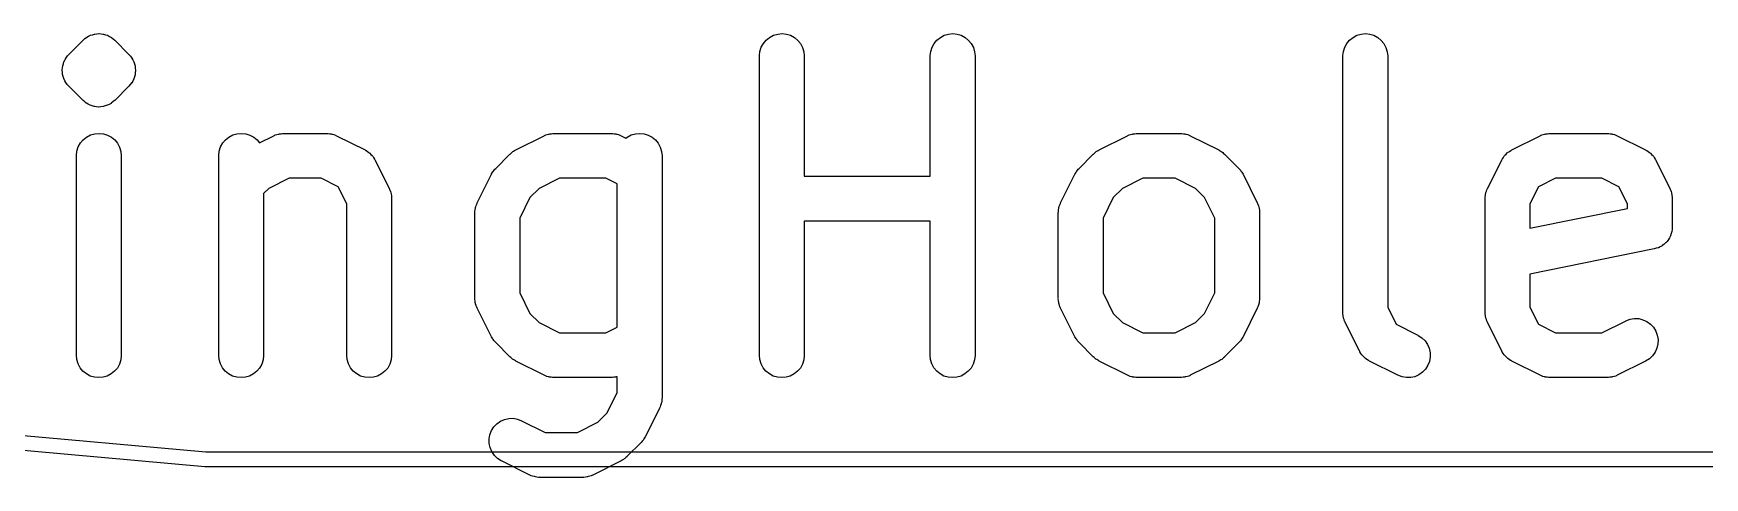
# Model space of a CAD drawing. Extents: x 39.2 to 71.6, y -130.1 to -60.
# Drawn here: x 44.42 to 50.02, y -130.06 to -128.58 of the extents above; entities that cross this region are included whole.
import ezdxf

# ---------------------------------------------------------------- set-up
doc = ezdxf.new("R2010")
doc.units = 0
doc.layers.add('BLACK', color=7, linetype='CONTINUOUS')

msp = doc.modelspace()

# ---------------------------------------------------------------- linework, layer by layer
at = {"layer": 'BLACK', "linetype": 'CONTINUOUS'}
for p, q in [((44.5422, -128.647), (44.5898, -128.599)), ((44.5898, -128.599), (44.5902, -128.599)), ((44.5902, -128.599), (44.5902, -128.599)), ((44.5902, -128.599), (44.5902, -128.599)), ((44.5902, -128.599), (44.5904, -128.599)), ((44.5904, -128.599), (44.5904, -128.599)), ((44.5904, -128.599), (44.5904, -128.599)), ((44.5904, -128.599), (44.5906, -128.599)), ((44.5906, -128.599), (44.5961, -128.594)), ((44.5961, -128.594), (44.6016, -128.59)), ((44.6016, -128.59), (44.6017, -128.59)), ((44.6017, -128.59), (44.6018, -128.59)), ((44.6018, -128.59), (44.6019, -128.59)), ((44.6019, -128.59), (44.602, -128.589)), ((44.602, -128.589), (44.6082, -128.586)), ((44.6082, -128.586), (44.6145, -128.583)), ((44.6145, -128.583), (44.6146, -128.583)), ((44.6146, -128.583), (44.6148, -128.583)), ((44.6148, -128.583), (44.6149, -128.583)), ((44.6149, -128.583), (44.615, -128.583)), ((44.615, -128.583), (44.6218, -128.581)), ((44.6218, -128.581), (44.6285, -128.579)), ((44.6285, -128.579), (44.6287, -128.579)), ((44.6287, -128.579), (44.6288, -128.579)), ((44.6288, -128.579), (44.6289, -128.579)), ((44.6289, -128.579), (44.6291, -128.579)), ((44.6291, -128.579), (44.6361, -128.578)), ((44.6361, -128.578), (44.6431, -128.577)), ((44.6431, -128.577), (44.6433, -128.577)), ((44.6433, -128.577), (44.6434, -128.577)), ((44.6434, -128.577), (44.6435, -128.577)), ((44.6435, -128.577), (44.6436, -128.577)), ((44.6436, -128.577), (44.6506, -128.578)), ((44.6506, -128.578), (44.6577, -128.579)), ((44.6577, -128.579), (44.6578, -128.579)), ((44.6578, -128.579), (44.6579, -128.579)), ((44.6579, -128.579), (44.6581, -128.579)), ((44.6581, -128.579), (44.6582, -128.579)), ((44.6582, -128.579), (44.665, -128.581)), ((44.665, -128.581), (44.6717, -128.583)), ((44.6717, -128.583), (44.6718, -128.583)), ((44.6718, -128.583), (44.6719, -128.583)), ((44.6719, -128.583), (44.672, -128.583)), ((44.672, -128.583), (44.6722, -128.583)), ((44.6722, -128.583), (44.6784, -128.587)), ((44.6784, -128.587), (44.6846, -128.59)), ((44.6846, -128.59), (44.6847, -128.59)), ((44.6847, -128.59), (44.6848, -128.59)), ((44.6848, -128.59), (44.6849, -128.59)), ((44.6849, -128.59), (44.685, -128.59)), ((44.685, -128.59), (44.6904, -128.595)), ((44.6904, -128.595), (44.6959, -128.599)), ((44.6959, -128.599), (44.7435, -128.647)), ((46.8552, -128.637), (46.8596, -128.623)), ((46.8596, -128.623), (46.8667, -128.61)), ((46.8667, -128.61), (46.8761, -128.599)), ((46.8761, -128.599), (46.8875, -128.59)), ((46.8875, -128.59), (46.9005, -128.583)), ((46.9005, -128.583), (46.9145, -128.579)), ((46.9145, -128.579), (46.9291, -128.577)), ((46.9291, -128.577), (46.9437, -128.579)), ((46.9437, -128.579), (46.9576, -128.583)), ((46.9576, -128.583), (46.9705, -128.59)), ((46.9705, -128.59), (46.9818, -128.6)), ((46.9818, -128.6), (46.991, -128.611)), ((46.991, -128.611), (46.9979, -128.624)), ((46.9979, -128.624), (47.0021, -128.638)), ((47.4266, -128.637), (47.4311, -128.623)), ((47.4311, -128.623), (47.4381, -128.61)), ((47.4381, -128.61), (47.4475, -128.599)), ((47.4475, -128.599), (47.4589, -128.59)), ((47.4589, -128.59), (47.4719, -128.583)), ((47.4719, -128.583), (47.4859, -128.579)), ((47.4859, -128.579), (47.5005, -128.577)), ((47.5005, -128.577), (47.5151, -128.579)), ((47.5151, -128.579), (47.5291, -128.583)), ((47.5291, -128.583), (47.5419, -128.59)), ((47.5419, -128.59), (47.5532, -128.6)), ((47.5532, -128.6), (47.5625, -128.611)), ((47.5625, -128.611), (47.5693, -128.624)), ((47.5693, -128.624), (47.5736, -128.638)), ((48.8076, -128.637), (48.812, -128.623)), ((48.812, -128.623), (48.8191, -128.61)), ((48.8191, -128.61), (48.8285, -128.599)), ((48.8285, -128.599), (48.8399, -128.59)), ((48.8399, -128.59), (48.8529, -128.583)), ((48.8529, -128.583), (48.8669, -128.579)), ((48.8669, -128.579), (48.8815, -128.577)), ((48.8815, -128.577), (48.896, -128.579)), ((48.896, -128.579), (48.91, -128.583)), ((48.91, -128.583), (48.9229, -128.59)), ((48.9229, -128.59), (48.9342, -128.6)), ((48.9342, -128.6), (48.9434, -128.611)), ((48.9434, -128.611), (48.9503, -128.624)), ((48.9503, -128.624), (48.9545, -128.638)), ((44.521, -128.692), (44.5217, -128.685)), ((44.5217, -128.685), (44.5218, -128.685)), ((44.5218, -128.685), (44.5239, -128.678)), ((44.5218, -128.685), (44.5218, -128.685)), ((44.5239, -128.678), (44.526, -128.671)), ((44.526, -128.671), (44.5261, -128.671)), ((44.5261, -128.671), (44.5262, -128.671)), ((44.5262, -128.671), (44.5296, -128.664)), ((44.5296, -128.664), (44.5329, -128.658)), ((44.5329, -128.658), (44.5331, -128.658)), ((44.5331, -128.658), (44.5332, -128.658)), ((44.5332, -128.658), (44.5378, -128.652)), ((44.5378, -128.652), (44.5422, -128.647)), ((44.7435, -128.647), (44.7439, -128.647)), ((44.7439, -128.647), (44.7439, -128.647)), ((44.7439, -128.647), (44.7439, -128.647)), ((44.7439, -128.647), (44.7442, -128.648)), ((44.7442, -128.648), (44.7487, -128.653)), ((44.7487, -128.653), (44.7531, -128.659)), ((44.7531, -128.659), (44.7532, -128.659)), ((44.7532, -128.659), (44.7534, -128.659)), ((44.7534, -128.659), (44.7567, -128.665)), ((44.7567, -128.665), (44.7599, -128.672)), ((44.7599, -128.672), (44.76, -128.672)), ((44.76, -128.672), (44.7601, -128.672)), ((44.7601, -128.672), (44.7621, -128.679)), ((44.7621, -128.679), (44.7641, -128.686)), ((44.7641, -128.686), (44.7641, -128.686)), ((44.7641, -128.686), (44.7642, -128.686)), ((44.7642, -128.686), (44.7648, -128.693)), ((46.8536, -128.651), (46.8552, -128.637)), ((46.8536, -128.652), (46.8536, -128.651)), ((46.8536, -129.652), (46.8536, -128.652)), ((47.0021, -128.638), (47.0036, -128.652)), ((47.0036, -128.652), (47.0036, -129.054)), ((47.425, -128.651), (47.4266, -128.637)), ((47.425, -128.652), (47.425, -128.651)), ((47.425, -129.054), (47.425, -128.652)), ((47.5736, -128.638), (47.575, -128.652)), ((47.575, -128.652), (47.575, -129.652)), ((48.806, -128.651), (48.8076, -128.637)), ((48.806, -128.652), (48.806, -128.651)), ((48.806, -129.51), (48.806, -128.652)), ((48.9545, -128.638), (48.956, -128.652)), ((48.956, -128.652), (48.956, -129.492)), ((44.5202, -128.699), (44.521, -128.692)), ((44.5202, -128.7), (44.5203, -128.699)), ((44.5203, -128.699), (44.5202, -128.699)), ((44.5209, -128.707), (44.5202, -128.7)), ((44.5215, -128.714), (44.5209, -128.707)), ((44.5216, -128.714), (44.5215, -128.714)), ((44.5236, -128.721), (44.5216, -128.714)), ((44.5216, -128.714), (44.5216, -128.714)), ((44.5256, -128.728), (44.5236, -128.721)), ((44.5257, -128.728), (44.5256, -128.728)), ((44.5258, -128.728), (44.5257, -128.728)), ((44.5291, -128.735), (44.5258, -128.728)), ((44.5323, -128.741), (44.5291, -128.735)), ((44.5325, -128.741), (44.5323, -128.741)), ((44.5326, -128.741), (44.5325, -128.741)), ((44.5371, -128.747), (44.5326, -128.741)), ((44.7525, -128.742), (44.748, -128.748)), ((44.7526, -128.742), (44.7525, -128.742)), ((44.7528, -128.742), (44.7526, -128.742)), ((44.7561, -128.736), (44.7528, -128.742)), ((44.7595, -128.729), (44.7561, -128.736)), ((44.7596, -128.729), (44.7595, -128.729)), ((44.7597, -128.729), (44.7596, -128.729)), ((44.7618, -128.722), (44.7597, -128.729)), ((44.7639, -128.715), (44.7618, -128.722)), ((44.764, -128.715), (44.7639, -128.715)), ((44.7639, -128.715), (44.7639, -128.715)), ((44.7647, -128.708), (44.764, -128.715)), ((44.7655, -128.701), (44.7647, -128.708)), ((44.7648, -128.693), (44.7655, -128.7)), ((44.7655, -128.7), (44.7654, -128.701)), ((44.7654, -128.701), (44.7655, -128.701)), ((44.5415, -128.752), (44.5371, -128.747)), ((44.5418, -128.753), (44.5415, -128.752)), ((44.5419, -128.753), (44.5418, -128.753)), ((44.5418, -128.753), (44.5418, -128.753)), ((44.5422, -128.753), (44.5419, -128.753)), ((44.5898, -128.801), (44.5422, -128.753)), ((44.7435, -128.753), (44.6959, -128.801)), ((44.748, -128.748), (44.7435, -128.753)), ((44.5953, -128.805), (44.5898, -128.801)), ((44.6007, -128.81), (44.5953, -128.805)), ((44.6008, -128.81), (44.6007, -128.81)), ((44.6009, -128.81), (44.6008, -128.81)), ((44.601, -128.81), (44.6009, -128.81)), ((44.6011, -128.81), (44.601, -128.81)), ((44.6073, -128.813), (44.6011, -128.81)), ((44.6136, -128.817), (44.6073, -128.813)), ((44.6137, -128.817), (44.6136, -128.817)), ((44.6138, -128.817), (44.6137, -128.817)), ((44.6139, -128.817), (44.6138, -128.817)), ((44.614, -128.817), (44.6139, -128.817)), ((44.6207, -128.819), (44.614, -128.817)), ((44.6275, -128.821), (44.6207, -128.819)), ((44.6277, -128.821), (44.6275, -128.821)), ((44.6278, -128.821), (44.6277, -128.821)), ((44.6279, -128.821), (44.6278, -128.821)), ((44.628, -128.821), (44.6279, -128.821)), ((44.6351, -128.822), (44.628, -128.821)), ((44.6421, -128.823), (44.6351, -128.822)), ((44.6422, -128.823), (44.6421, -128.823)), ((44.6423, -128.823), (44.6422, -128.823)), ((44.6425, -128.823), (44.6423, -128.823)), ((44.6426, -128.823), (44.6425, -128.823)), ((44.6496, -128.822), (44.6426, -128.823)), ((44.6567, -128.821), (44.6496, -128.822)), ((44.6568, -128.821), (44.6567, -128.821)), ((44.6569, -128.821), (44.6568, -128.821)), ((44.657, -128.821), (44.6569, -128.821)), ((44.6572, -128.821), (44.657, -128.821)), ((44.6638, -128.819), (44.6572, -128.821)), ((44.6707, -128.817), (44.6638, -128.819)), ((44.6708, -128.817), (44.6707, -128.817)), ((44.671, -128.817), (44.6708, -128.817)), ((44.6711, -128.817), (44.671, -128.817)), ((44.6712, -128.817), (44.6711, -128.817)), ((44.6774, -128.814), (44.6712, -128.817)), ((44.6837, -128.811), (44.6774, -128.814)), ((44.6838, -128.81), (44.6837, -128.811)), ((44.6839, -128.81), (44.6838, -128.81)), ((44.684, -128.81), (44.6839, -128.81)), ((44.6841, -128.81), (44.684, -128.81)), ((44.6896, -128.806), (44.6841, -128.81)), ((44.6951, -128.801), (44.6896, -128.806)), ((44.6953, -128.801), (44.6951, -128.801)), ((44.6955, -128.801), (44.6953, -128.801)), ((44.6953, -128.801), (44.6953, -128.801)), ((44.6953, -128.801), (44.6953, -128.801)), ((44.6959, -128.801), (44.6955, -128.801)), ((44.6955, -128.801), (44.6955, -128.801)), ((44.6955, -128.801), (44.6955, -128.801)), ((44.5695, -128.97), (44.5739, -128.956)), ((44.5739, -128.956), (44.581, -128.943)), ((44.581, -128.943), (44.5904, -128.932)), ((44.5904, -128.932), (44.6018, -128.923)), ((44.6018, -128.923), (44.6148, -128.916)), ((44.6148, -128.916), (44.6288, -128.912)), ((44.6288, -128.912), (44.6434, -128.911)), ((44.6434, -128.911), (44.6579, -128.912)), ((44.6579, -128.912), (44.6719, -128.917)), ((44.6719, -128.917), (44.6848, -128.924)), ((44.6848, -128.924), (44.6961, -128.933)), ((44.6961, -128.933), (44.7053, -128.944)), ((44.7053, -128.944), (44.7122, -128.957)), ((44.7122, -128.957), (44.7164, -128.971)), ((45.0457, -128.97), (45.0501, -128.956)), ((45.0501, -128.956), (45.0572, -128.943)), ((45.0572, -128.943), (45.0666, -128.932)), ((45.0666, -128.932), (45.078, -128.923)), ((45.078, -128.923), (45.091, -128.916)), ((45.091, -128.916), (45.105, -128.912)), ((45.105, -128.912), (45.1196, -128.911)), ((45.1196, -128.911), (45.1341, -128.912)), ((45.1341, -128.912), (45.1481, -128.917)), ((45.1481, -128.917), (45.161, -128.924)), ((45.161, -128.924), (45.1723, -128.933)), ((45.1723, -128.933), (45.1803, -128.943)), ((45.1803, -128.943), (45.2284, -128.919)), ((45.2284, -128.919), (45.2293, -128.918)), ((45.2293, -128.918), (45.2314, -128.917)), ((45.2314, -128.917), (45.2333, -128.916)), ((45.2333, -128.916), (45.2382, -128.915)), ((45.2382, -128.915), (45.243, -128.913)), ((45.243, -128.913), (45.2452, -128.913)), ((45.2452, -128.913), (45.2473, -128.912)), ((45.2473, -128.912), (45.2524, -128.912)), ((45.2524, -128.912), (45.2575, -128.911)), ((45.2575, -128.911), (45.2597, -128.911)), ((45.2597, -128.911), (45.2619, -128.911)), ((45.2619, -128.911), (45.4048, -128.911)), ((45.4048, -128.911), (45.4058, -128.911)), ((45.4058, -128.911), (45.408, -128.911)), ((45.408, -128.911), (45.4102, -128.911)), ((45.4102, -128.911), (45.4153, -128.912)), ((45.4153, -128.912), (45.4204, -128.912)), ((45.4204, -128.912), (45.4225, -128.913)), ((45.4225, -128.913), (45.4246, -128.913)), ((45.4246, -128.913), (45.4294, -128.915)), ((45.4294, -128.915), (45.4343, -128.917)), ((45.4343, -128.917), (45.4362, -128.918)), ((45.4362, -128.918), (45.4383, -128.919)), ((45.4383, -128.919), (45.5335, -128.966)), ((45.5335, -128.966), (45.5345, -128.967)), ((46.0343, -128.968), (46.0379, -128.966)), ((46.0379, -128.966), (46.1331, -128.919)), ((46.1331, -128.919), (46.1341, -128.918)), ((46.1341, -128.918), (46.1361, -128.917)), ((46.1361, -128.917), (46.1381, -128.916)), ((46.1381, -128.916), (46.143, -128.915)), ((46.143, -128.915), (46.1478, -128.913)), ((46.1478, -128.913), (46.15, -128.913)), ((46.15, -128.913), (46.1521, -128.912)), ((46.1521, -128.912), (46.1572, -128.912)), ((46.1572, -128.912), (46.1623, -128.911)), ((46.1623, -128.911), (46.1645, -128.911)), ((46.1645, -128.911), (46.1667, -128.911)), ((46.1667, -128.911), (46.3571, -128.911)), ((46.3571, -128.911), (46.3582, -128.911)), ((46.3582, -128.911), (46.3604, -128.911)), ((46.3604, -128.911), (46.3626, -128.911)), ((46.3626, -128.911), (46.3676, -128.912)), ((46.3676, -128.912), (46.3727, -128.912)), ((46.3727, -128.912), (46.3748, -128.913)), ((46.3748, -128.913), (46.377, -128.913)), ((46.377, -128.913), (46.3818, -128.915)), ((46.3818, -128.915), (46.3867, -128.917)), ((46.3867, -128.917), (46.3886, -128.918)), ((46.3886, -128.918), (46.3907, -128.919)), ((46.3907, -128.919), (46.4067, -128.927)), ((46.4067, -128.927), (46.4113, -128.923)), ((46.4113, -128.923), (46.4243, -128.916)), ((46.4243, -128.916), (46.4383, -128.912)), ((46.4383, -128.912), (46.4529, -128.911)), ((46.4529, -128.911), (46.4675, -128.912)), ((46.4675, -128.912), (46.4814, -128.917)), ((46.4814, -128.917), (46.4943, -128.924)), ((46.4943, -128.924), (46.5056, -128.933)), ((46.5056, -128.933), (46.5148, -128.944)), ((46.5148, -128.944), (46.5217, -128.957)), ((46.5217, -128.957), (46.526, -128.971)), ((47.9867, -128.968), (47.9903, -128.966)), ((47.9903, -128.966), (48.0855, -128.919)), ((48.0855, -128.919), (48.0864, -128.918)), ((48.0864, -128.918), (48.0885, -128.917)), ((48.0885, -128.917), (48.0905, -128.916)), ((48.0905, -128.916), (48.0954, -128.915)), ((48.0954, -128.915), (48.1002, -128.913)), ((48.1002, -128.913), (48.1024, -128.913)), ((48.1024, -128.913), (48.1045, -128.912)), ((48.1045, -128.912), (48.1096, -128.912)), ((48.1096, -128.912), (48.1146, -128.911)), ((48.1146, -128.911), (48.1169, -128.911)), ((48.1169, -128.911), (48.119, -128.911)), ((48.119, -128.911), (48.2619, -128.911)), ((48.2619, -128.911), (48.263, -128.911)), ((48.263, -128.911), (48.2651, -128.911)), ((48.2651, -128.911), (48.2674, -128.911)), ((48.2674, -128.911), (48.2724, -128.912)), ((48.2724, -128.912), (48.2775, -128.912)), ((48.2775, -128.912), (48.2796, -128.913)), ((48.2796, -128.913), (48.2818, -128.913)), ((48.2818, -128.913), (48.2866, -128.915)), ((48.2866, -128.915), (48.2914, -128.917)), ((48.2914, -128.917), (48.2934, -128.918)), ((48.2934, -128.918), (48.2954, -128.919)), ((48.2954, -128.919), (48.3907, -128.966)), ((48.3907, -128.966), (48.3916, -128.967)), ((49.3699, -128.967), (49.3712, -128.966)), ((49.3712, -128.966), (49.4665, -128.919)), ((49.4665, -128.919), (49.4674, -128.918)), ((49.4674, -128.918), (49.4695, -128.917)), ((49.4695, -128.917), (49.4714, -128.916)), ((49.4714, -128.916), (49.4763, -128.915)), ((49.4763, -128.915), (49.4811, -128.913)), ((49.4811, -128.913), (49.4833, -128.913)), ((49.4833, -128.913), (49.4854, -128.912)), ((49.4854, -128.912), (49.4905, -128.912)), ((49.4905, -128.912), (49.4956, -128.911)), ((49.4956, -128.911), (49.4978, -128.911)), ((49.4978, -128.911), (49.5, -128.911)), ((49.5, -128.911), (49.6905, -128.911)), ((49.6905, -128.911), (49.6915, -128.911)), ((49.6915, -128.911), (49.6937, -128.911)), ((49.6937, -128.911), (49.6959, -128.911)), ((49.6959, -128.911), (49.701, -128.912)), ((49.701, -128.912), (49.7061, -128.912)), ((49.7061, -128.912), (49.7082, -128.913)), ((49.7082, -128.913), (49.7103, -128.913)), ((49.7103, -128.913), (49.7151, -128.915)), ((49.7151, -128.915), (49.72, -128.917)), ((49.72, -128.917), (49.722, -128.918)), ((49.722, -128.918), (49.724, -128.919)), ((49.724, -128.919), (49.8193, -128.966)), ((49.8193, -128.966), (49.8202, -128.967)), ((44.5679, -128.985), (44.5695, -128.97)), ((44.5679, -128.986), (44.5679, -128.985)), ((44.5679, -129.652), (44.5679, -128.986)), ((44.7164, -128.971), (44.7179, -128.986)), ((44.7179, -128.986), (44.7179, -129.652)), ((45.044, -128.986), (45.0441, -128.985)), ((45.044, -129.652), (45.044, -128.986)), ((45.0441, -128.985), (45.0457, -128.97)), ((45.5345, -128.967), (45.5358, -128.968)), ((45.5358, -128.968), (45.5373, -128.968)), ((45.5373, -128.968), (45.542, -128.972)), ((45.542, -128.972), (45.5468, -128.975)), ((45.5468, -128.975), (45.5479, -128.976)), ((45.5479, -128.976), (45.5492, -128.977)), ((45.5492, -128.977), (45.5532, -128.981)), ((45.5532, -128.981), (45.5573, -128.985)), ((45.5573, -128.985), (45.5582, -128.986)), ((45.5582, -128.986), (45.5593, -128.987)), ((45.5593, -128.987), (45.5623, -128.992)), ((45.5623, -128.992), (45.5656, -128.997)), ((45.5656, -128.997), (45.5662, -128.998)), ((45.5662, -128.998), (45.5671, -129)), ((45.5671, -129), (45.6147, -129.095)), ((45.9708, -129.028), (46.0184, -128.98)), ((46.0184, -128.98), (46.0191, -128.98)), ((46.0191, -128.98), (46.0224, -128.977)), ((46.0224, -128.977), (46.0255, -128.974)), ((46.0255, -128.974), (46.0281, -128.972)), ((46.0281, -128.972), (46.0306, -128.97)), ((46.0306, -128.97), (46.0343, -128.968)), ((46.526, -128.971), (46.5274, -128.986)), ((46.5274, -128.986), (46.5274, -129.795)), ((47.9232, -129.028), (47.9708, -128.98)), ((47.9708, -128.98), (47.9715, -128.98)), ((47.9715, -128.98), (47.9748, -128.977)), ((47.9748, -128.977), (47.9779, -128.974)), ((47.9779, -128.974), (47.9805, -128.972)), ((47.9805, -128.972), (47.983, -128.97)), ((47.983, -128.97), (47.9867, -128.968)), ((48.3916, -128.967), (48.3952, -128.969)), ((48.3952, -128.969), (48.3989, -128.971)), ((48.3989, -128.971), (48.4013, -128.973)), ((48.4013, -128.973), (48.4039, -128.975)), ((48.4039, -128.975), (48.4069, -128.978)), ((48.4069, -128.978), (48.4102, -128.98)), ((48.4102, -128.98), (48.4578, -129.028)), ((49.2901, -129.095), (49.3377, -129)), ((49.3377, -129), (49.3382, -128.999)), ((49.3382, -128.999), (49.339, -128.997)), ((49.339, -128.997), (49.3397, -128.996)), ((49.3397, -128.996), (49.343, -128.991)), ((49.343, -128.991), (49.3461, -128.987)), ((49.3461, -128.987), (49.3472, -128.985)), ((49.3472, -128.985), (49.3482, -128.984)), ((49.3482, -128.984), (49.3523, -128.98)), ((49.3523, -128.98), (49.3563, -128.976)), ((49.3563, -128.976), (49.3576, -128.975)), ((49.3576, -128.975), (49.3588, -128.974)), ((49.3588, -128.974), (49.3637, -128.971)), ((49.3637, -128.971), (49.3684, -128.968)), ((49.3684, -128.968), (49.3699, -128.967)), ((49.8202, -128.967), (49.8216, -128.968)), ((49.8216, -128.968), (49.823, -128.968)), ((49.823, -128.968), (49.8277, -128.972)), ((49.8277, -128.972), (49.8325, -128.975)), ((49.8325, -128.975), (49.8336, -128.976)), ((49.8336, -128.976), (49.835, -128.977)), ((49.835, -128.977), (49.8389, -128.981)), ((49.8389, -128.981), (49.843, -128.985)), ((49.843, -128.985), (49.8439, -128.986)), ((49.8439, -128.986), (49.845, -128.987)), ((49.845, -128.987), (49.848, -128.992)), ((49.848, -128.992), (49.8513, -128.997)), ((49.8513, -128.997), (49.8519, -128.998)), ((49.8519, -128.998), (49.8528, -129)), ((49.8528, -129), (49.9004, -129.095)), ((45.2796, -129.061), (45.2111, -129.095)), ((45.3871, -129.061), (45.2796, -129.061)), ((45.4441, -129.089), (45.3871, -129.061)), ((45.9091, -129.143), (45.9567, -129.047)), ((45.9567, -129.047), (45.9572, -129.046)), ((45.9572, -129.046), (45.9595, -129.043)), ((45.9595, -129.043), (45.9615, -129.039)), ((45.9615, -129.039), (45.9635, -129.037)), ((45.9635, -129.037), (45.9652, -129.034)), ((45.9652, -129.034), (45.9681, -129.031)), ((45.9681, -129.031), (45.9708, -129.028)), ((46.1844, -129.061), (46.1159, -129.095)), ((46.3394, -129.061), (46.1844, -129.061)), ((46.3774, -129.08), (46.3394, -129.061)), ((47.0036, -129.054), (47.425, -129.054)), ((47.8615, -129.143), (47.9091, -129.047)), ((47.9091, -129.047), (47.9096, -129.046)), ((47.9096, -129.046), (47.9119, -129.043)), ((47.9119, -129.043), (47.9139, -129.039)), ((47.9139, -129.039), (47.9158, -129.037)), ((47.9158, -129.037), (47.9175, -129.034)), ((47.9175, -129.034), (47.9205, -129.031)), ((47.9205, -129.031), (47.9232, -129.028)), ((48.1368, -129.061), (48.0682, -129.095)), ((48.2442, -129.061), (48.1368, -129.061)), ((48.3127, -129.095), (48.2442, -129.061)), ((48.4578, -129.028), (48.4585, -129.029)), ((48.4585, -129.029), (48.4612, -129.032)), ((48.4612, -129.032), (48.4641, -129.035)), ((48.4641, -129.035), (48.4657, -129.038)), ((48.4657, -129.038), (48.4677, -129.04)), ((48.4677, -129.04), (48.4696, -129.044)), ((48.4696, -129.044), (48.4718, -129.047)), ((48.4718, -129.047), (48.5195, -129.143)), ((49.5177, -129.061), (49.4607, -129.089)), ((49.6728, -129.061), (49.5177, -129.061)), ((49.7298, -129.089), (49.6728, -129.061)), ((45.2111, -129.095), (45.194, -129.112)), ((45.194, -129.112), (45.194, -129.652)), ((45.4726, -129.146), (45.4441, -129.089)), ((45.6147, -129.095), (45.6152, -129.096)), ((45.6152, -129.096), (45.6159, -129.098)), ((45.6159, -129.098), (45.617, -129.1)), ((45.617, -129.1), (45.6184, -129.105)), ((45.6184, -129.105), (45.6202, -129.11)), ((45.6202, -129.11), (45.6206, -129.112)), ((45.6206, -129.112), (45.6212, -129.114)), ((45.6212, -129.114), (45.6217, -129.119)), ((45.6217, -129.119), (45.6225, -129.124)), ((45.6225, -129.124), (45.6224, -129.126)), ((45.6224, -129.126), (45.6226, -129.129)), ((45.6226, -129.129), (45.6226, -129.652)), ((46.0854, -129.125), (46.0512, -129.194)), ((46.1159, -129.095), (46.0854, -129.125)), ((46.3774, -129.558), (46.3774, -129.08)), ((48.0378, -129.125), (48.0036, -129.194)), ((48.0682, -129.095), (48.0378, -129.125)), ((48.3431, -129.125), (48.3127, -129.095)), ((48.3774, -129.194), (48.3431, -129.125)), ((49.2821, -129.128), (49.2824, -129.125)), ((49.2821, -129.129), (49.2821, -129.128)), ((49.2821, -129.51), (49.2821, -129.129)), ((49.2823, -129.123), (49.2832, -129.118)), ((49.2824, -129.125), (49.2823, -129.123)), ((49.2832, -129.118), (49.2838, -129.113)), ((49.2838, -129.113), (49.2844, -129.111)), ((49.2844, -129.111), (49.2848, -129.109)), ((49.2848, -129.109), (49.2867, -129.104)), ((49.2867, -129.104), (49.2882, -129.099)), ((49.2882, -129.099), (49.2893, -129.097)), ((49.2893, -129.097), (49.2901, -129.095)), ((49.4607, -129.089), (49.4321, -129.146)), ((49.7583, -129.146), (49.7298, -129.089)), ((49.9004, -129.095), (49.9009, -129.096)), ((49.9009, -129.096), (49.9016, -129.098)), ((49.9016, -129.098), (49.9027, -129.1)), ((49.9027, -129.1), (49.9042, -129.105)), ((49.9042, -129.105), (49.9059, -129.11)), ((49.9059, -129.11), (49.9063, -129.112)), ((49.9063, -129.112), (49.9069, -129.114)), ((49.9069, -129.114), (49.9074, -129.119)), ((49.9074, -129.119), (49.9082, -129.124)), ((49.9082, -129.124), (49.9081, -129.126)), ((49.9081, -129.126), (49.9083, -129.129)), ((49.9083, -129.129), (49.9083, -129.224)), ((45.4726, -129.652), (45.4726, -129.146)), ((45.9012, -129.175), (45.9014, -129.173)), ((45.9012, -129.176), (45.9012, -129.175)), ((45.9012, -129.462), (45.9012, -129.176)), ((45.9014, -129.171), (45.9023, -129.166)), ((45.9014, -129.173), (45.9014, -129.171)), ((45.9023, -129.166), (45.9028, -129.161)), ((45.9028, -129.161), (45.9035, -129.158)), ((45.9035, -129.158), (45.9039, -129.156)), ((45.9039, -129.156), (45.9057, -129.152)), ((45.9057, -129.152), (45.9073, -129.147)), ((45.9073, -129.147), (45.9083, -129.145)), ((45.9083, -129.145), (45.9091, -129.143)), ((47.8536, -129.175), (47.8538, -129.173)), ((47.8536, -129.176), (47.8536, -129.175)), ((47.8536, -129.462), (47.8536, -129.176)), ((47.8538, -129.171), (47.8546, -129.166)), ((47.8538, -129.173), (47.8538, -129.171)), ((47.8546, -129.166), (47.8552, -129.161)), ((47.8552, -129.161), (47.8559, -129.158)), ((47.8559, -129.158), (47.8563, -129.156)), ((47.8563, -129.156), (47.8581, -129.152)), ((47.8581, -129.152), (47.8596, -129.147)), ((47.8596, -129.147), (47.8607, -129.145)), ((47.8607, -129.145), (47.8615, -129.143)), ((48.5195, -129.143), (48.5199, -129.144)), ((48.5199, -129.144), (48.5207, -129.146)), ((48.5207, -129.146), (48.5217, -129.148)), ((48.5217, -129.148), (48.5232, -129.153)), ((48.5232, -129.153), (48.525, -129.157)), ((48.525, -129.157), (48.5253, -129.16)), ((48.5253, -129.16), (48.526, -129.162)), ((48.526, -129.162), (48.5265, -129.167)), ((48.5265, -129.167), (48.5273, -129.172)), ((48.5273, -129.172), (48.5272, -129.174)), ((48.5272, -129.174), (48.5274, -129.176)), ((48.5274, -129.176), (48.5274, -129.462)), ((49.4321, -129.146), (49.4321, -129.228)), ((49.4321, -129.228), (49.7583, -129.162)), ((49.7583, -129.162), (49.7583, -129.146)), ((46.0512, -129.194), (46.0512, -129.444)), ((47.425, -129.204), (47.0036, -129.204)), ((47.0036, -129.204), (47.0036, -129.652)), ((47.425, -129.652), (47.425, -129.204)), ((48.0036, -129.194), (48.0036, -129.444)), ((48.3774, -129.444), (48.3774, -129.194)), ((49.9046, -129.246), (49.9025, -129.253)), ((49.9067, -129.239), (49.9046, -129.246)), ((49.9068, -129.239), (49.9067, -129.239)), ((49.9067, -129.239), (49.9067, -129.239)), ((49.9075, -129.232), (49.9068, -129.239)), ((49.9083, -129.225), (49.9075, -129.232)), ((49.9083, -129.224), (49.9083, -129.224)), ((49.9083, -129.224), (49.9083, -129.224)), ((49.9083, -129.224), (49.9083, -129.224)), ((49.9083, -129.224), (49.9083, -129.225)), ((49.848, -129.297), (49.4321, -129.381)), ((49.8547, -129.295), (49.848, -129.297)), ((49.8614, -129.293), (49.8547, -129.295)), ((49.8617, -129.293), (49.8614, -129.293)), ((49.862, -129.293), (49.8617, -129.293)), ((49.8682, -129.29), (49.862, -129.293)), ((49.8744, -129.287), (49.8682, -129.29)), ((49.8747, -129.286), (49.8744, -129.287)), ((49.875, -129.286), (49.8747, -129.286)), ((49.8804, -129.282), (49.875, -129.286)), ((49.8858, -129.277), (49.8804, -129.282)), ((49.886, -129.277), (49.8858, -129.277)), ((49.8863, -129.277), (49.886, -129.277)), ((49.8907, -129.272), (49.8863, -129.277)), ((49.8952, -129.266), (49.8907, -129.272)), ((49.8954, -129.266), (49.8952, -129.266)), ((49.8956, -129.266), (49.8954, -129.266)), ((49.8989, -129.26), (49.8956, -129.266)), ((49.9023, -129.253), (49.8989, -129.26)), ((49.9024, -129.253), (49.9023, -129.253)), ((49.9025, -129.253), (49.9024, -129.253)), ((49.4321, -129.381), (49.4321, -129.492)), ((45.9014, -129.464), (45.9012, -129.462)), ((45.9013, -129.466), (45.9014, -129.464)), ((45.9021, -129.471), (45.9013, -129.466)), ((46.0512, -129.444), (46.0854, -129.513)), ((47.8538, -129.464), (47.8536, -129.462)), ((47.8537, -129.466), (47.8538, -129.464)), ((47.8545, -129.471), (47.8537, -129.466)), ((48.0036, -129.444), (48.0378, -129.513)), ((48.3431, -129.513), (48.3774, -129.444)), ((48.5272, -129.467), (48.5263, -129.472)), ((48.5274, -129.463), (48.5271, -129.465)), ((48.5271, -129.465), (48.5272, -129.467)), ((48.5274, -129.462), (48.5274, -129.463)), ((45.9026, -129.476), (45.9021, -129.471)), ((45.9033, -129.479), (45.9026, -129.476)), ((45.9036, -129.481), (45.9033, -129.479)), ((45.9054, -129.486), (45.9036, -129.481)), ((45.9068, -129.49), (45.9054, -129.486)), ((45.9079, -129.492), (45.9068, -129.49)), ((45.9086, -129.495), (45.9079, -129.492)), ((45.9091, -129.495), (45.9086, -129.495)), ((45.9567, -129.591), (45.9091, -129.495)), ((46.0854, -129.513), (46.1159, -129.543)), ((47.855, -129.476), (47.8545, -129.471)), ((47.8556, -129.479), (47.855, -129.476)), ((47.856, -129.481), (47.8556, -129.479)), ((47.8577, -129.486), (47.856, -129.481)), ((47.8592, -129.49), (47.8577, -129.486)), ((47.8603, -129.492), (47.8592, -129.49)), ((47.861, -129.495), (47.8603, -129.492)), ((47.8615, -129.495), (47.861, -129.495)), ((47.9091, -129.591), (47.8615, -129.495)), ((48.0378, -129.513), (48.0682, -129.543)), ((48.3127, -129.543), (48.3431, -129.513)), ((48.5195, -129.495), (48.4718, -129.591)), ((48.5203, -129.493), (48.5195, -129.495)), ((48.5213, -129.491), (48.5203, -129.493)), ((48.5229, -129.487), (48.5213, -129.491)), ((48.5247, -129.482), (48.5229, -129.487)), ((48.5251, -129.48), (48.5247, -129.482)), ((48.5257, -129.477), (48.5251, -129.48)), ((48.5263, -129.472), (48.5257, -129.477)), ((48.8062, -129.512), (48.806, -129.51)), ((48.8061, -129.514), (48.8062, -129.512)), ((48.8069, -129.519), (48.8061, -129.514)), ((48.8074, -129.524), (48.8069, -129.519)), ((48.808, -129.526), (48.8074, -129.524)), ((48.956, -129.492), (48.9845, -129.549)), ((49.2824, -129.512), (49.2821, -129.51)), ((49.2823, -129.514), (49.2824, -129.512)), ((49.2831, -129.519), (49.2823, -129.514)), ((49.2836, -129.524), (49.2831, -129.519)), ((49.2842, -129.526), (49.2836, -129.524)), ((49.4321, -129.492), (49.4607, -129.549)), ((46.1159, -129.543), (46.1844, -129.577)), ((46.1844, -129.577), (46.3394, -129.577)), ((46.3394, -129.577), (46.3774, -129.558)), ((48.0682, -129.543), (48.1368, -129.577)), ((48.1368, -129.577), (48.2442, -129.577)), ((48.2442, -129.577), (48.3127, -129.543)), ((48.8084, -129.528), (48.808, -129.526)), ((48.8101, -129.533), (48.8084, -129.528)), ((48.8116, -129.538), (48.8101, -129.533)), ((48.8126, -129.54), (48.8116, -129.538)), ((48.8134, -129.542), (48.8126, -129.54)), ((48.8139, -129.543), (48.8134, -129.542)), ((48.8615, -129.638), (48.8139, -129.543)), ((48.9845, -129.549), (49.0573, -129.585)), ((49.2846, -129.528), (49.2842, -129.526)), ((49.2863, -129.533), (49.2846, -129.528)), ((49.2878, -129.538), (49.2863, -129.533)), ((49.2888, -129.54), (49.2878, -129.538)), ((49.2896, -129.542), (49.2888, -129.54)), ((49.2901, -129.543), (49.2896, -129.542)), ((49.3377, -129.638), (49.2901, -129.543)), ((49.4607, -129.549), (49.5177, -129.577)), ((49.5177, -129.577), (49.6728, -129.577)), ((49.6728, -129.577), (49.7522, -129.538)), ((49.7522, -129.538), (49.7531, -129.537)), ((49.7531, -129.537), (49.7669, -129.532)), ((49.7669, -129.532), (49.7813, -129.53)), ((49.7813, -129.53), (49.7959, -129.53)), ((49.7959, -129.53), (49.8102, -129.534)), ((49.8102, -129.534), (49.8235, -129.54)), ((49.8235, -129.54), (49.8353, -129.549)), ((49.8353, -129.549), (49.8453, -129.559)), ((49.8453, -129.559), (49.853, -129.572)), ((49.853, -129.572), (49.8582, -129.585)), ((45.959, -129.594), (45.9567, -129.591)), ((45.9609, -129.598), (45.959, -129.594)), ((45.9629, -129.6), (45.9609, -129.598)), ((45.9645, -129.603), (45.9629, -129.6)), ((45.9674, -129.606), (45.9645, -129.603)), ((45.97, -129.609), (45.9674, -129.606)), ((45.9708, -129.61), (45.97, -129.609)), ((46.0184, -129.658), (45.9708, -129.61)), ((47.9114, -129.594), (47.9091, -129.591)), ((47.9133, -129.598), (47.9114, -129.594)), ((47.9152, -129.6), (47.9133, -129.598)), ((47.9169, -129.603), (47.9152, -129.6)), ((47.9198, -129.606), (47.9169, -129.603)), ((47.9224, -129.609), (47.9198, -129.606)), ((47.9232, -129.61), (47.9224, -129.609)), ((47.9708, -129.658), (47.9232, -129.61)), ((48.4578, -129.61), (48.4102, -129.658)), ((48.4605, -129.607), (48.4578, -129.61)), ((48.4634, -129.604), (48.4605, -129.607)), ((48.4651, -129.601), (48.4634, -129.604)), ((48.4671, -129.599), (48.4651, -129.601)), ((48.4691, -129.595), (48.4671, -129.599)), ((48.4714, -129.592), (48.4691, -129.595)), ((48.4718, -129.591), (48.4714, -129.592)), ((49.0573, -129.585), (49.0583, -129.586)), ((49.0583, -129.586), (49.0706, -129.594)), ((49.0706, -129.594), (49.0811, -129.604)), ((49.0811, -129.604), (49.0894, -129.616)), ((49.0894, -129.616), (49.0952, -129.629)), ((49.0952, -129.629), (49.0983, -129.644)), ((49.8568, -129.629), (49.8508, -129.642)), ((49.8601, -129.614), (49.8568, -129.629)), ((49.8582, -129.585), (49.8606, -129.6)), ((49.8606, -129.6), (49.8601, -129.614)), ((44.5693, -129.667), (44.5679, -129.652)), ((44.5735, -129.681), (44.5693, -129.667)), ((44.5804, -129.694), (44.5735, -129.681)), ((44.7118, -129.682), (44.7047, -129.695)), ((44.7162, -129.668), (44.7118, -129.682)), ((44.7178, -129.653), (44.7162, -129.668)), ((44.7179, -129.652), (44.7178, -129.653)), ((45.0455, -129.667), (45.044, -129.652)), ((45.0497, -129.681), (45.0455, -129.667)), ((45.0566, -129.694), (45.0497, -129.681)), ((45.188, -129.682), (45.1809, -129.695)), ((45.1924, -129.668), (45.188, -129.682)), ((45.194, -129.653), (45.1924, -129.668)), ((45.194, -129.652), (45.194, -129.653)), ((45.474, -129.667), (45.4726, -129.652)), ((45.4783, -129.681), (45.474, -129.667)), ((45.4851, -129.694), (45.4783, -129.681)), ((45.6166, -129.682), (45.6095, -129.695)), ((45.621, -129.668), (45.6166, -129.682)), ((45.6226, -129.653), (45.621, -129.668)), ((45.6226, -129.652), (45.6226, -129.653)), ((46.0217, -129.66), (46.0184, -129.658)), ((46.0247, -129.663), (46.0217, -129.66)), ((46.0273, -129.665), (46.0247, -129.663)), ((46.0297, -129.667), (46.0273, -129.665)), ((46.0334, -129.669), (46.0297, -129.667)), ((46.037, -129.671), (46.0334, -129.669)), ((46.0379, -129.672), (46.037, -129.671)), ((46.1331, -129.719), (46.0379, -129.672)), ((46.855, -129.667), (46.8536, -129.652)), ((46.8592, -129.681), (46.855, -129.667)), ((46.8661, -129.694), (46.8592, -129.681)), ((46.9975, -129.682), (46.9905, -129.695)), ((47.0019, -129.668), (46.9975, -129.682)), ((47.0036, -129.653), (47.0019, -129.668)), ((47.0036, -129.652), (47.0036, -129.653)), ((47.4264, -129.667), (47.425, -129.652)), ((47.4307, -129.681), (47.4264, -129.667)), ((47.4375, -129.694), (47.4307, -129.681)), ((47.5689, -129.682), (47.5619, -129.695)), ((47.5734, -129.668), (47.5689, -129.682)), ((47.575, -129.653), (47.5734, -129.668)), ((47.575, -129.652), (47.575, -129.653)), ((47.974, -129.66), (47.9708, -129.658)), ((47.9771, -129.663), (47.974, -129.66)), ((47.9797, -129.665), (47.9771, -129.663)), ((47.9821, -129.667), (47.9797, -129.665)), ((47.9858, -129.669), (47.9821, -129.667)), ((47.9893, -129.671), (47.9858, -129.669)), ((47.9903, -129.672), (47.9893, -129.671)), ((48.0855, -129.719), (47.9903, -129.672)), ((48.3907, -129.672), (48.2954, -129.719)), ((48.3943, -129.67), (48.3907, -129.672)), ((48.398, -129.668), (48.3943, -129.67)), ((48.4004, -129.666), (48.398, -129.668)), ((48.4031, -129.664), (48.4004, -129.666)), ((48.4061, -129.661), (48.4031, -129.664)), ((48.4094, -129.659), (48.4061, -129.661)), ((48.4102, -129.658), (48.4094, -129.659)), ((48.8623, -129.64), (48.8615, -129.638)), ((48.863, -129.641), (48.8623, -129.64)), ((48.8662, -129.646), (48.863, -129.641)), ((48.8693, -129.651), (48.8662, -129.646)), ((48.8704, -129.652), (48.8693, -129.651)), ((48.8713, -129.653), (48.8704, -129.652)), ((48.8754, -129.657), (48.8713, -129.653)), ((48.8793, -129.661), (48.8754, -129.657)), ((48.8807, -129.662), (48.8793, -129.661)), ((48.8818, -129.663), (48.8807, -129.662)), ((48.8866, -129.667), (48.8818, -129.663)), ((48.8913, -129.67), (48.8866, -129.667)), ((48.8927, -129.67), (48.8913, -129.67)), ((48.8941, -129.671), (48.8927, -129.67)), ((48.895, -129.672), (48.8941, -129.671)), ((48.9903, -129.719), (48.895, -129.672)), ((49.0907, -129.686), (49.0828, -129.699)), ((49.096, -129.673), (49.0907, -129.686)), ((49.0986, -129.658), (49.096, -129.673)), ((49.0983, -129.644), (49.0986, -129.658)), ((49.3385, -129.64), (49.3377, -129.638)), ((49.3392, -129.641), (49.3385, -129.64)), ((49.3424, -129.646), (49.3392, -129.641)), ((49.3455, -129.651), (49.3424, -129.646)), ((49.3466, -129.652), (49.3455, -129.651)), ((49.3475, -129.653), (49.3466, -129.652)), ((49.3516, -129.657), (49.3475, -129.653)), ((49.3555, -129.661), (49.3516, -129.657)), ((49.3568, -129.662), (49.3555, -129.661)), ((49.358, -129.663), (49.3568, -129.662)), ((49.3628, -129.667), (49.358, -129.663)), ((49.3674, -129.67), (49.3628, -129.667)), ((49.3689, -129.67), (49.3674, -129.67)), ((49.3703, -129.671), (49.3689, -129.67)), ((49.3712, -129.672), (49.3703, -129.671)), ((49.4665, -129.719), (49.3712, -129.672)), ((49.8193, -129.672), (49.724, -129.719)), ((49.8316, -129.664), (49.8193, -129.672)), ((49.8423, -129.654), (49.8316, -129.664)), ((49.8508, -129.642), (49.8423, -129.654)), ((44.5896, -129.705), (44.5804, -129.694)), ((44.6009, -129.715), (44.5896, -129.705)), ((44.6138, -129.722), (44.6009, -129.715)), ((44.6278, -129.726), (44.6138, -129.722)), ((44.6423, -129.727), (44.6278, -129.726)), ((44.6569, -129.726), (44.6423, -129.727)), ((44.671, -129.722), (44.6569, -129.726)), ((44.6839, -129.715), (44.671, -129.722)), ((44.6953, -129.706), (44.6839, -129.715)), ((44.7047, -129.695), (44.6953, -129.706)), ((45.0658, -129.705), (45.0566, -129.694)), ((45.0771, -129.715), (45.0658, -129.705)), ((45.09, -129.722), (45.0771, -129.715)), ((45.104, -129.726), (45.09, -129.722)), ((45.1185, -129.727), (45.104, -129.726)), ((45.1331, -129.726), (45.1185, -129.727)), ((45.1471, -129.722), (45.1331, -129.726)), ((45.1601, -129.715), (45.1471, -129.722)), ((45.1715, -129.706), (45.1601, -129.715)), ((45.1809, -129.695), (45.1715, -129.706)), ((45.4944, -129.705), (45.4851, -129.694)), ((45.5057, -129.715), (45.4944, -129.705)), ((45.5186, -129.722), (45.5057, -129.715)), ((45.5325, -129.726), (45.5186, -129.722)), ((45.5471, -129.727), (45.5325, -129.726)), ((45.5617, -129.726), (45.5471, -129.727)), ((45.5757, -129.722), (45.5617, -129.726)), ((45.5887, -129.715), (45.5757, -129.722)), ((45.6001, -129.706), (45.5887, -129.715)), ((45.6095, -129.695), (45.6001, -129.706)), ((46.1352, -129.72), (46.1331, -129.719)), ((46.1371, -129.721), (46.1352, -129.72)), ((46.142, -129.723), (46.1371, -129.721)), ((46.1468, -129.725), (46.142, -129.723)), ((46.149, -129.725), (46.1468, -129.725)), ((46.1511, -129.726), (46.149, -129.725)), ((46.1562, -129.726), (46.1511, -129.726)), ((46.1612, -129.727), (46.1562, -129.726)), ((46.1634, -129.727), (46.1612, -129.727)), ((46.1656, -129.727), (46.1634, -129.727)), ((46.1667, -129.727), (46.1656, -129.727)), ((46.3571, -129.727), (46.1667, -129.727)), ((46.3593, -129.727), (46.3571, -129.727)), ((46.3615, -129.727), (46.3593, -129.727)), ((46.3666, -129.726), (46.3615, -129.727)), ((46.3717, -129.726), (46.3666, -129.726)), ((46.3738, -129.725), (46.3717, -129.726)), ((46.376, -129.725), (46.3738, -129.725)), ((46.3774, -129.724), (46.376, -129.725)), ((46.3774, -129.778), (46.3774, -129.724)), ((46.8754, -129.705), (46.8661, -129.694)), ((46.8866, -129.715), (46.8754, -129.705)), ((46.8995, -129.722), (46.8866, -129.715)), ((46.9135, -129.726), (46.8995, -129.722)), ((46.928, -129.727), (46.9135, -129.726)), ((46.9426, -129.726), (46.928, -129.727)), ((46.9567, -129.722), (46.9426, -129.726)), ((46.9696, -129.715), (46.9567, -129.722)), ((46.981, -129.706), (46.9696, -129.715)), ((46.9905, -129.695), (46.981, -129.706)), ((47.4468, -129.705), (47.4375, -129.694)), ((47.4581, -129.715), (47.4468, -129.705)), ((47.4709, -129.722), (47.4581, -129.715)), ((47.4849, -129.726), (47.4709, -129.722)), ((47.4995, -129.727), (47.4849, -129.726)), ((47.5141, -129.726), (47.4995, -129.727)), ((47.5281, -129.722), (47.5141, -129.726)), ((47.5411, -129.715), (47.5281, -129.722)), ((47.5525, -129.706), (47.5411, -129.715)), ((47.5619, -129.695), (47.5525, -129.706)), ((48.0876, -129.72), (48.0855, -129.719)), ((48.0895, -129.721), (48.0876, -129.72)), ((48.0944, -129.723), (48.0895, -129.721)), ((48.0992, -129.725), (48.0944, -129.723)), ((48.1014, -129.725), (48.0992, -129.725)), ((48.1035, -129.726), (48.1014, -129.725)), ((48.1085, -129.726), (48.1035, -129.726)), ((48.1136, -129.727), (48.1085, -129.726)), ((48.1158, -129.727), (48.1136, -129.727)), ((48.118, -129.727), (48.1158, -129.727)), ((48.119, -129.727), (48.118, -129.727)), ((48.2619, -129.727), (48.119, -129.727)), ((48.2641, -129.727), (48.2619, -129.727)), ((48.2663, -129.727), (48.2641, -129.727)), ((48.2714, -129.726), (48.2663, -129.727)), ((48.2765, -129.726), (48.2714, -129.726)), ((48.2786, -129.725), (48.2765, -129.726)), ((48.2808, -129.725), (48.2786, -129.725)), ((48.2856, -129.723), (48.2808, -129.725)), ((48.2905, -129.722), (48.2856, -129.723)), ((48.2924, -129.721), (48.2905, -129.722)), ((48.2945, -129.72), (48.2924, -129.721)), ((48.2954, -129.719), (48.2945, -129.72)), ((49.0039, -129.725), (48.9903, -129.719)), ((49.0184, -129.727), (49.0039, -129.725)), ((49.033, -129.727), (49.0184, -129.727)), ((49.0473, -129.724), (49.033, -129.727)), ((49.0607, -129.718), (49.0473, -129.724)), ((49.0727, -129.709), (49.0607, -129.718)), ((49.0828, -129.699), (49.0727, -129.709)), ((49.4685, -129.72), (49.4665, -129.719)), ((49.4705, -129.721), (49.4685, -129.72)), ((49.4753, -129.723), (49.4705, -129.721)), ((49.4801, -129.725), (49.4753, -129.723)), ((49.4823, -129.725), (49.4801, -129.725)), ((49.4844, -129.726), (49.4823, -129.725)), ((49.4895, -129.726), (49.4844, -129.726)), ((49.4946, -129.727), (49.4895, -129.726)), ((49.4968, -129.727), (49.4946, -129.727)), ((49.499, -129.727), (49.4968, -129.727)), ((49.5, -129.727), (49.499, -129.727)), ((49.6905, -129.727), (49.5, -129.727)), ((49.6927, -129.727), (49.6905, -129.727)), ((49.6949, -129.727), (49.6927, -129.727)), ((49.6999, -129.726), (49.6949, -129.727)), ((49.705, -129.726), (49.6999, -129.726)), ((49.7072, -129.725), (49.705, -129.726)), ((49.7093, -129.725), (49.7072, -129.725)), ((49.7141, -129.723), (49.7093, -129.725)), ((49.7191, -129.722), (49.7141, -129.723)), ((49.721, -129.721), (49.7191, -129.722)), ((49.7231, -129.72), (49.721, -129.721)), ((49.724, -129.719), (49.7231, -129.72)), ((46.3431, -129.846), (46.3774, -129.778)), ((46.5272, -129.801), (46.5263, -129.806)), ((46.5274, -129.796), (46.5271, -129.798)), ((46.5271, -129.798), (46.5272, -129.801)), ((46.5274, -129.795), (46.5274, -129.796)), ((46.3127, -129.876), (46.3431, -129.846)), ((46.5195, -129.829), (46.4718, -129.924)), ((46.5203, -129.827), (46.5195, -129.829)), ((46.5213, -129.825), (46.5203, -129.827)), ((46.5229, -129.82), (46.5213, -129.825)), ((46.5247, -129.815), (46.5229, -129.82)), ((46.5251, -129.813), (46.5247, -129.815)), ((46.5257, -129.811), (46.5251, -129.813)), ((46.5263, -129.806), (46.5257, -129.811)), ((44.119, -129.896), (45.0011, -129.975)), ((45.9516, -129.918), (45.957, -129.904)), ((45.957, -129.904), (45.9648, -129.892)), ((45.9648, -129.892), (45.975, -129.881)), ((45.975, -129.881), (45.987, -129.873)), ((45.987, -129.873), (46.0003, -129.867)), ((46.0003, -129.867), (46.0146, -129.864)), ((46.0146, -129.864), (46.0293, -129.863)), ((46.0293, -129.863), (46.0437, -129.866)), ((46.0437, -129.866), (46.0573, -129.871)), ((46.0573, -129.871), (46.1368, -129.911)), ((46.1368, -129.911), (46.2442, -129.911)), ((46.2442, -129.911), (46.3127, -129.876)), ((44.9978, -130.025), (44.1124, -129.946)), ((45.949, -129.932), (45.9516, -129.918)), ((45.9493, -129.947), (45.949, -129.932)), ((45.9524, -129.961), (45.9493, -129.947)), ((45.9582, -129.974), (45.9524, -129.961)), ((46.4578, -129.944), (46.4102, -129.991)), ((46.4605, -129.94), (46.4578, -129.944)), ((46.4634, -129.937), (46.4605, -129.94)), ((46.4651, -129.935), (46.4634, -129.937)), ((46.4671, -129.932), (46.4651, -129.935)), ((46.4691, -129.928), (46.4671, -129.932)), ((46.4714, -129.925), (46.4691, -129.928)), ((46.4718, -129.924), (46.4714, -129.925)), ((44.9988, -130.025), (44.9978, -130.025)), ((44.9978, -130.025), (44.9978, -130.025)), ((65.0012, -130.025), (44.9988, -130.025)), ((45.0011, -129.975), (64.9991, -129.975)), ((45.9666, -129.987), (45.9582, -129.974)), ((45.9771, -129.997), (45.9666, -129.987)), ((45.9893, -130.005), (45.9771, -129.997)), ((45.9903, -130.005), (45.9893, -130.005)), ((46.0855, -130.053), (45.9903, -130.005)), ((46.3907, -130.005), (46.2954, -130.053)), ((46.3943, -130.003), (46.3907, -130.005)), ((46.398, -130.001), (46.3943, -130.003)), ((46.4004, -129.999), (46.398, -130.001)), ((46.4031, -129.997), (46.4004, -129.999)), ((46.4061, -129.994), (46.4031, -129.997)), ((46.4094, -129.992), (46.4061, -129.994)), ((46.4102, -129.991), (46.4094, -129.992)), ((46.0876, -130.054), (46.0855, -130.053)), ((46.0895, -130.055), (46.0876, -130.054)), ((46.0944, -130.056), (46.0895, -130.055)), ((46.0992, -130.058), (46.0944, -130.056)), ((46.1014, -130.058), (46.0992, -130.058)), ((46.1035, -130.059), (46.1014, -130.058)), ((46.1085, -130.06), (46.1035, -130.059)), ((46.1136, -130.061), (46.1085, -130.06)), ((46.1158, -130.06), (46.1136, -130.061)), ((46.118, -130.061), (46.1158, -130.06)), ((46.119, -130.061), (46.118, -130.061)), ((46.2619, -130.061), (46.119, -130.061)), ((46.2641, -130.06), (46.2619, -130.061)), ((46.2663, -130.061), (46.2641, -130.06)), ((46.2714, -130.06), (46.2663, -130.061)), ((46.2765, -130.059), (46.2714, -130.06)), ((46.2786, -130.059), (46.2765, -130.059)), ((46.2808, -130.058), (46.2786, -130.059)), ((46.2856, -130.057), (46.2808, -130.058)), ((46.2905, -130.055), (46.2856, -130.057)), ((46.2924, -130.054), (46.2905, -130.055)), ((46.2945, -130.053), (46.2924, -130.054)), ((46.2954, -130.053), (46.2945, -130.053))]:
    msp.add_line(p, q, dxfattribs=at)

doc.saveas('drawing.dxf')
